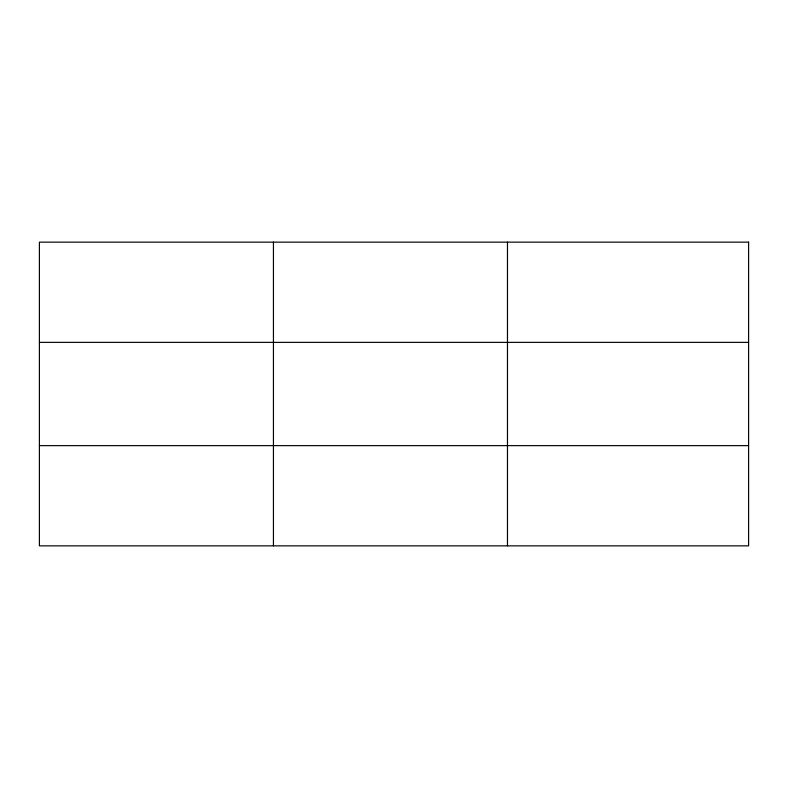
<?xml version="1.0" encoding="UTF-8"?>
<svg xmlns="http://www.w3.org/2000/svg" width="788" height="788" viewBox="0 0 788 788"><rect width="100%" height="100%" fill="white"/><g stroke="black" fill="none" stroke-linecap="round" stroke-linejoin="round"><path stroke-width="1.18" d="M273.436 545.857L273.436 242.143M507.472 545.857L507.472 242.143M39.4 342.366L748.6 342.366M39.4 445.634L748.6 445.634M748.6 242.143L748.6 545.857L39.4 545.857L39.4 242.143L748.6 242.143"/></g></svg>
